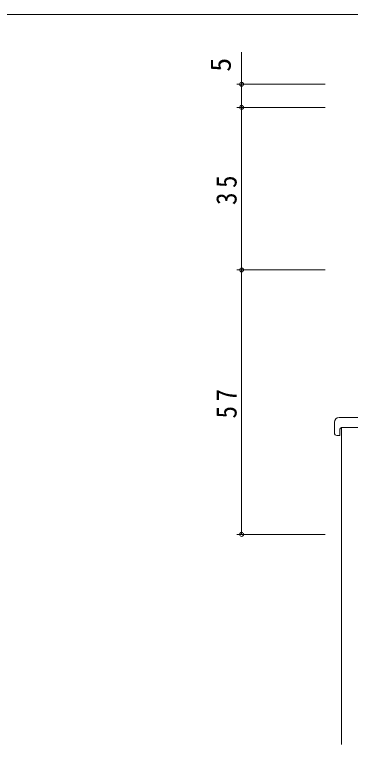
# Model space of a CAD drawing. Units: millimetres, scale not verified. Extents: x -594 to 539, y -420 to 386.
# Drawn here: x -269.2 to -196.9, y 224.7 to 382 of the extents above; entities that cross this region are included whole.
import ezdxf
from ezdxf.enums import TextEntityAlignment as Align

# ---------------------------------------------------------------- set-up
doc = ezdxf.new("R2010")
doc.units = ezdxf.units.MM
doc.header["$LTSCALE"] = 2
for name, color, linetype, lineweight in [('0-1_YKK_ZWAK', 7, 'Continuous', 9), ('0-4_YKK_12', 2, 'Continuous', 9), ('0-5_YKK_13', 4, 'Continuous', 9), ('0-7_YKK_D', 6, 'Continuous', 9)]:
    doc.layers.add(name, color=color, linetype=linetype, lineweight=lineweight)
doc.styles.add('ＭＳ ゴシック', font='')
doc.styles.get('ＭＳ ゴシック').set_extended_font_data('MS Gothic')

msp = doc.modelspace()

# ---------------------------------------------------------------- linework, layer by layer
at = {"layer": '0-1_YKK_ZWAK'}
msp.add_line((510, 382), (-590, 382), dxfattribs=at)
at = {"layer": '0-4_YKK_12'}
for p, q in [((-196.383, 292.995), (-198.883, 292.995)), ((-198.883, 292.995), (-198.883, 224.745))]:
    msp.add_line(p, q, dxfattribs=at)
at = {"layer": '0-5_YKK_13'}
for p, q in [((-200.371, 294.182), (-200.371, 291.807)), ((-199.371, 295.182), (-183.383, 295.182)), ((-199.183, 292.695), (-199.183, 291.803)), ((-198.883, 292.995), (-183.383, 292.995)), ((-199.371, 291.303), (-199.183, 291.303)), ((-199.183, 291.303), (-199.183, 291.803))]:
    msp.add_line(p, q, dxfattribs=at)
for centre, radius, start, end in [((-199.371, 294.182), 1, 90.00505, 180), ((-198.883, 292.695), 0.3, 90, 180), ((-199.906, 291.791), 0.462, 177.95346, 223.04948), ((-199.601, 292.433), 1.153, 236.123, 281.50528)]:
    msp.add_arc(centre, radius, start, end, dxfattribs=at)
at = {"layer": '0-7_YKK_D'}
for p, q in [((-220.37, 366.995), (-220.37, 373.895)), ((-202.37, 366.995), (-221.37, 366.995)), ((-220.37, 361.995), (-220.37, 366.995)), ((-202.37, 361.995), (-221.37, 361.995)), ((-202.37, 361.995), (-221.37, 361.995)), ((-220.37, 361.995), (-220.37, 326.995)), ((-202.37, 326.995), (-221.37, 326.995)), ((-202.37, 326.995), (-221.37, 326.995)), ((-220.37, 326.995), (-220.37, 269.995)), ((-202.37, 269.995), (-221.37, 269.995))]:
    msp.add_line(p, q, dxfattribs=at)
for centre in [(-220.37, 366.995), (-220.37, 361.995), (-220.37, 361.995), (-220.37, 326.995), (-220.37, 326.995), (-220.37, 269.995)]:
    msp.add_circle(centre, 0.425, dxfattribs=at)

# ---------------------------------------------------------------- texts
at = {"layer": '0-7_YKK_D', "color": 7, "style": 'ＭＳ ゴシック'}
msp.add_text('5', height=4.399, rotation=90, dxfattribs=at).set_placement((-221.37, 369.695), align=Align.BOTTOM_LEFT)
at = {"layer": '0-7_YKK_D', "color": 7, "char_height": 4.399, "attachment_point": 7, "rotation": 90, "style": 'ＭＳ ゴシック'}
for s, insert in [('\\T1.36;\\W0.9;35', (-221.37, 340.975)), ('\\T1.36;\\W0.9;57', (-221.37, 294.975))]:
    msp.add_mtext(s, dxfattribs=dict(at, insert=insert))

doc.saveas('drawing.dxf')
